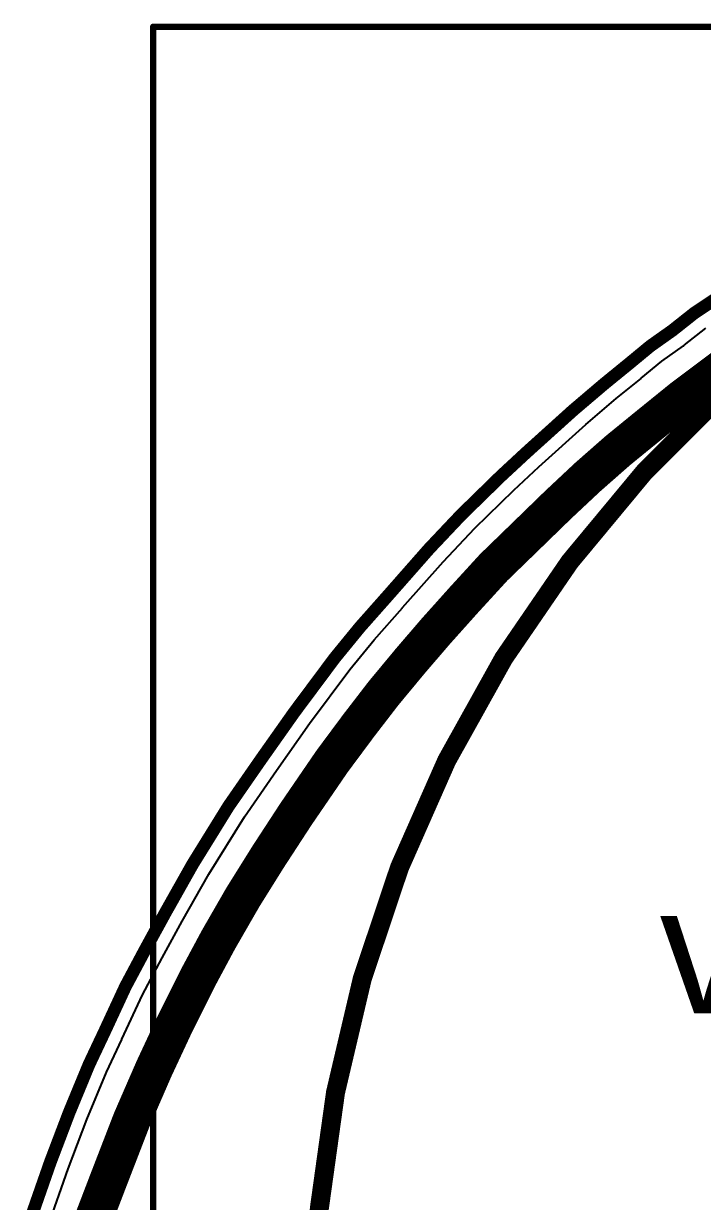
# Model space of a CAD drawing. Header units: inches. Extents: x -21.6 to 21.4, y -24.6 to 14.5.
# Drawn here: x -14.02 to -8.66, y 4.6 to 13.9 of the extents above; entities that cross this region are included whole.
import ezdxf

# ---------------------------------------------------------------- set-up
doc = ezdxf.new("R2010")
doc.units = ezdxf.units.IN
for name, color, linetype in [('Bottom 3D Body', 56, 'Continuous'), ('Bottom Courtyard', 56, 'Continuous'), ('Bottom Layer', 5, 'Continuous'), ('Bottom Overlay', 54, 'Continuous'), ('Mechanical 4', 56, 'Continuous'), ('Top Layer', 1, 'Continuous'), ('Top Overlay', 2, 'Continuous'), ('Top Solder', 216, 'Continuous')]:
    doc.layers.add(name, color=color, linetype=linetype)
doc.styles.add('Arial', font='', dxfattribs={"height": 0.2})
doc.styles.get('Arial').set_extended_font_data('Arial')

# ---------------------------------------------------------------- blocks, each defined once
blk = doc.blocks.new('CR2032_VAY3_15_2_B_60')
at = {"layer": 'Bottom 3D Body'}
blk.add_lwpolyline([(10, 0, 0.127, 0.127, 1), (-10, 0, 0.127, 0.127, 1)], format="xyseb", close=True, dxfattribs=at)
at = {"layer": 'Bottom Courtyard'}
for points in [[(11.269, 10.25, 0.05, 0.05, 0), (11.269, -10.25, 0.05, 0.05, 0)], [(11.269, -10.25, 0.05, 0.05, 0), (-11.169, -10.25, 0.05, 0.05, 0)]]:
    blk.add_lwpolyline(points, format="xyseb", dxfattribs=at)
blk.add_lwpolyline([(11.2565, -10.25, 0.025, 0.025, 1), (11.2815, -10.25, 0.025, 0.025, 1)], format="xyseb", close=True, dxfattribs=at)
blk.add_lwpolyline([(11.2565, -10.25, 0.025, 0.025, 1), (11.2815, -10.25, 0.025, 0.025, 1)], format="xyseb", close=True, dxfattribs=at)
at = {"layer": 'Bottom Overlay'}
blk.add_lwpolyline([(10.0003, 0.0001, 0.15, 0.15, -0.414214), (0.0002, -10, 0.15, 0.15, 0)], format="xyseb", dxfattribs=at)

msp = doc.modelspace()

# ---------------------------------------------------------------- linework, layer by layer
at = {"layer": 'Bottom Layer'}
for p, q in [((-8.7197, 11.6167), (-8.5008, 11.7626)), ((-8.8947, 11.4781), (-8.7197, 11.6167)), ((-9.0698, 11.3541), (-8.8947, 11.4781)), ((-9.2376, 11.2155), (-9.0698, 11.3541)), ((-9.4345, 11.055), (-9.2376, 11.2155)), ((-9.6789, 10.8472), (-9.4345, 11.055)), ((-10.0509, 10.5116), (-9.6789, 10.8472)), ((-10.2515, 10.3256), (-10.0509, 10.5116)), ((-10.5633, 10.0211), (-10.2515, 10.3256)), ((-10.8168, 9.753), (-10.5633, 10.0211)), ((-11.1377, 9.3883), (-10.8168, 9.753)), ((-11.3639, 9.133), (-11.1377, 9.3883)), ((-11.5608, 8.8923), (-11.3639, 9.133)), ((-11.8818, 8.4619), (-11.5608, 8.8923)), ((-12.1444, 8.0899), (-11.8818, 8.4619)), ((-12.3997, 7.7215), (-12.1444, 8.0899)), ((-12.6841, 7.262), (-12.3997, 7.7215)), ((-12.8957, 6.8863), (-12.6841, 7.262)), ((-13.0543, 6.5964), (-12.8957, 6.8863)), ((-13.213, 6.2991), (-13.0543, 6.5964)), ((-13.3771, 5.9454), (-13.213, 6.2991)), ((-13.5011, 5.6828), (-13.3771, 5.9454)), ((-13.6579, 5.3035), (-13.5011, 5.6828)), ((-13.8075, 4.9096), (-13.6579, 5.3035)), ((-13.9679, 4.45), (-13.8075, 4.9096))]:
    msp.add_line(p, q, dxfattribs=at)
at = {"layer": 'Mechanical 4'}
for points in [[(-8.7197, 11.6167, 0.1, 0.1, 0), (-8.5008, 11.7626, 0.1, 0.1, 0)], [(-8.8947, 11.4781, 0.1, 0.1, 0), (-8.7197, 11.6167, 0.1, 0.1, 0)], [(-9.0698, 11.3541, 0.1, 0.1, 0), (-8.8947, 11.4781, 0.1, 0.1, 0)], [(-9.2376, 11.2155, 0.1, 0.1, 0), (-9.0698, 11.3541, 0.1, 0.1, 0)], [(-9.4345, 11.055, 0.1, 0.1, 0), (-9.2376, 11.2155, 0.1, 0.1, 0)], [(-9.6789, 10.8472, 0.1, 0.1, 0), (-9.4345, 11.055, 0.1, 0.1, 0)], [(-10.0509, 10.5116, 0.1, 0.1, 0), (-9.6789, 10.8472, 0.1, 0.1, 0)], [(-10.2515, 10.3256, 0.1, 0.1, 0), (-10.0509, 10.5116, 0.1, 0.1, 0)], [(-10.5633, 10.0211, 0.1, 0.1, 0), (-10.2515, 10.3256, 0.1, 0.1, 0)], [(-10.8168, 9.753, 0.1, 0.1, 0), (-10.5633, 10.0211, 0.1, 0.1, 0)], [(-11.1377, 9.3883, 0.1, 0.1, 0), (-10.8168, 9.753, 0.1, 0.1, 0)], [(-11.3639, 9.133, 0.1, 0.1, 0), (-11.1377, 9.3883, 0.1, 0.1, 0)], [(-11.5608, 8.8923, 0.1, 0.1, 0), (-11.3639, 9.133, 0.1, 0.1, 0)], [(-11.8818, 8.4619, 0.1, 0.1, 0), (-11.5608, 8.8923, 0.1, 0.1, 0)], [(-12.1444, 8.0899, 0.1, 0.1, 0), (-11.8818, 8.4619, 0.1, 0.1, 0)], [(-12.3997, 7.7215, 0.1, 0.1, 0), (-12.1444, 8.0899, 0.1, 0.1, 0)], [(-12.6841, 7.262, 0.1, 0.1, 0), (-12.3997, 7.7215, 0.1, 0.1, 0)], [(-12.8957, 6.8863, 0.1, 0.1, 0), (-12.6841, 7.262, 0.1, 0.1, 0)], [(-13.0543, 6.5964, 0.1, 0.1, 0), (-12.8957, 6.8863, 0.1, 0.1, 0)], [(-13.213, 6.2991, 0.1, 0.1, 0), (-13.0543, 6.5964, 0.1, 0.1, 0)], [(-13.3771, 5.9454, 0.1, 0.1, 0), (-13.213, 6.2991, 0.1, 0.1, 0)], [(-13.5011, 5.6828, 0.1, 0.1, 0), (-13.3771, 5.9454, 0.1, 0.1, 0)], [(-13.6579, 5.3035, 0.1, 0.1, 0), (-13.5011, 5.6828, 0.1, 0.1, 0)], [(-13.8075, 4.9096, 0.1, 0.1, 0), (-13.6579, 5.3035, 0.1, 0.1, 0)], [(-13.9679, 4.45, 0.1, 0.1, 0), (-13.8075, 4.9096, 0.1, 0.1, 0)]]:
    msp.add_lwpolyline(points, format="xyseb", dxfattribs=at)
for points in [[(-8.7447, 11.6167, 0.05, 0.05, 1), (-8.6947, 11.6167, 0.05, 0.05, 1)], [(-8.7447, 11.6167, 0.05, 0.05, 1), (-8.6947, 11.6167, 0.05, 0.05, 1)], [(-8.9197, 11.4781, 0.05, 0.05, 1), (-8.8697, 11.4781, 0.05, 0.05, 1)], [(-8.9197, 11.4781, 0.05, 0.05, 1), (-8.8697, 11.4781, 0.05, 0.05, 1)], [(-9.0948, 11.3541, 0.05, 0.05, 1), (-9.0448, 11.3541, 0.05, 0.05, 1)], [(-9.0948, 11.3541, 0.05, 0.05, 1), (-9.0448, 11.3541, 0.05, 0.05, 1)], [(-9.2626, 11.2155, 0.05, 0.05, 1), (-9.2126, 11.2155, 0.05, 0.05, 1)], [(-9.2626, 11.2155, 0.05, 0.05, 1), (-9.2126, 11.2155, 0.05, 0.05, 1)], [(-9.4595, 11.055, 0.05, 0.05, 1), (-9.4095, 11.055, 0.05, 0.05, 1)], [(-9.4595, 11.055, 0.05, 0.05, 1), (-9.4095, 11.055, 0.05, 0.05, 1)], [(-9.7039, 10.8472, 0.05, 0.05, 1), (-9.6539, 10.8472, 0.05, 0.05, 1)], [(-9.7039, 10.8472, 0.05, 0.05, 1), (-9.6539, 10.8472, 0.05, 0.05, 1)], [(-10.0759, 10.5116, 0.05, 0.05, 1), (-10.0259, 10.5116, 0.05, 0.05, 1)], [(-10.0759, 10.5116, 0.05, 0.05, 1), (-10.0259, 10.5116, 0.05, 0.05, 1)], [(-10.2765, 10.3256, 0.05, 0.05, 1), (-10.2265, 10.3256, 0.05, 0.05, 1)], [(-10.2765, 10.3256, 0.05, 0.05, 1), (-10.2265, 10.3256, 0.05, 0.05, 1)], [(-10.5883, 10.0211, 0.05, 0.05, 1), (-10.5383, 10.0211, 0.05, 0.05, 1)], [(-10.5883, 10.0211, 0.05, 0.05, 1), (-10.5383, 10.0211, 0.05, 0.05, 1)], [(-10.8418, 9.753, 0.05, 0.05, 1), (-10.7918, 9.753, 0.05, 0.05, 1)], [(-10.8418, 9.753, 0.05, 0.05, 1), (-10.7918, 9.753, 0.05, 0.05, 1)], [(-11.1627, 9.3883, 0.05, 0.05, 1), (-11.1127, 9.3883, 0.05, 0.05, 1)], [(-11.1627, 9.3883, 0.05, 0.05, 1), (-11.1127, 9.3883, 0.05, 0.05, 1)], [(-11.3889, 9.133, 0.05, 0.05, 1), (-11.3389, 9.133, 0.05, 0.05, 1)], [(-11.3889, 9.133, 0.05, 0.05, 1), (-11.3389, 9.133, 0.05, 0.05, 1)], [(-11.5858, 8.8923, 0.05, 0.05, 1), (-11.5358, 8.8923, 0.05, 0.05, 1)], [(-11.5858, 8.8923, 0.05, 0.05, 1), (-11.5358, 8.8923, 0.05, 0.05, 1)], [(-11.9068, 8.4619, 0.05, 0.05, 1), (-11.8568, 8.4619, 0.05, 0.05, 1)], [(-11.9068, 8.4619, 0.05, 0.05, 1), (-11.8568, 8.4619, 0.05, 0.05, 1)], [(-12.1694, 8.0899, 0.05, 0.05, 1), (-12.1194, 8.0899, 0.05, 0.05, 1)], [(-12.1694, 8.0899, 0.05, 0.05, 1), (-12.1194, 8.0899, 0.05, 0.05, 1)], [(-12.4247, 7.7215, 0.05, 0.05, 1), (-12.3747, 7.7215, 0.05, 0.05, 1)], [(-12.4247, 7.7215, 0.05, 0.05, 1), (-12.3747, 7.7215, 0.05, 0.05, 1)], [(-12.7091, 7.262, 0.05, 0.05, 1), (-12.6591, 7.262, 0.05, 0.05, 1)], [(-12.7091, 7.262, 0.05, 0.05, 1), (-12.6591, 7.262, 0.05, 0.05, 1)], [(-12.9207, 6.8863, 0.05, 0.05, 1), (-12.8707, 6.8863, 0.05, 0.05, 1)], [(-12.9207, 6.8863, 0.05, 0.05, 1), (-12.8707, 6.8863, 0.05, 0.05, 1)], [(-13.0793, 6.5964, 0.05, 0.05, 1), (-13.0293, 6.5964, 0.05, 0.05, 1)], [(-13.0793, 6.5964, 0.05, 0.05, 1), (-13.0293, 6.5964, 0.05, 0.05, 1)], [(-13.238, 6.2991, 0.05, 0.05, 1), (-13.188, 6.2991, 0.05, 0.05, 1)], [(-13.238, 6.2991, 0.05, 0.05, 1), (-13.188, 6.2991, 0.05, 0.05, 1)], [(-13.4021, 5.9454, 0.05, 0.05, 1), (-13.3521, 5.9454, 0.05, 0.05, 1)], [(-13.4021, 5.9454, 0.05, 0.05, 1), (-13.3521, 5.9454, 0.05, 0.05, 1)], [(-13.5261, 5.6828, 0.05, 0.05, 1), (-13.4761, 5.6828, 0.05, 0.05, 1)], [(-13.5261, 5.6828, 0.05, 0.05, 1), (-13.4761, 5.6828, 0.05, 0.05, 1)], [(-13.6829, 5.3035, 0.05, 0.05, 1), (-13.6329, 5.3035, 0.05, 0.05, 1)], [(-13.6829, 5.3035, 0.05, 0.05, 1), (-13.6329, 5.3035, 0.05, 0.05, 1)], [(-13.8325, 4.9096, 0.05, 0.05, 1), (-13.7825, 4.9096, 0.05, 0.05, 1)], [(-13.8325, 4.9096, 0.05, 0.05, 1), (-13.7825, 4.9096, 0.05, 0.05, 1)]]:
    msp.add_lwpolyline(points, format="xyseb", close=True, dxfattribs=at)
at = {"layer": 'Top Layer'}
for p, q in [((-8.7197, 11.6167), (-8.5008, 11.7626)), ((-8.8947, 11.4781), (-8.7197, 11.6167)), ((-9.0698, 11.3541), (-8.8947, 11.4781)), ((-9.2376, 11.2155), (-9.0698, 11.3541)), ((-9.4345, 11.055), (-9.2376, 11.2155)), ((-9.6789, 10.8472), (-9.4345, 11.055)), ((-10.0509, 10.5116), (-9.6789, 10.8472)), ((-10.2515, 10.3256), (-10.0509, 10.5116)), ((-10.5633, 10.0211), (-10.2515, 10.3256)), ((-10.8168, 9.753), (-10.5633, 10.0211)), ((-11.1377, 9.3883), (-10.8168, 9.753)), ((-11.3639, 9.133), (-11.1377, 9.3883)), ((-11.5608, 8.8923), (-11.3639, 9.133)), ((-11.8818, 8.4619), (-11.5608, 8.8923)), ((-12.1444, 8.0899), (-11.8818, 8.4619)), ((-12.3997, 7.7215), (-12.1444, 8.0899)), ((-12.6841, 7.262), (-12.3997, 7.7215)), ((-12.8957, 6.8863), (-12.6841, 7.262)), ((-13.0543, 6.5964), (-12.8957, 6.8863)), ((-13.213, 6.2991), (-13.0543, 6.5964)), ((-13.3771, 5.9454), (-13.213, 6.2991)), ((-13.5011, 5.6828), (-13.3771, 5.9454)), ((-13.6579, 5.3035), (-13.5011, 5.6828)), ((-13.8075, 4.9096), (-13.6579, 5.3035)), ((-13.9679, 4.45), (-13.8075, 4.9096))]:
    msp.add_line(p, q, dxfattribs=at)
at = {"layer": 'Top Overlay'}
for p, q in [((-8.8016, 11.3605), (-8.6314, 11.4953)), ((-8.9785, 11.2349), (-8.808, 11.3557)), ((-8.808, 11.3557), (-8.807, 11.3565)), ((-8.807, 11.3565), (-8.8059, 11.3572)), ((-8.8059, 11.3572), (-8.8047, 11.3581)), ((-8.8047, 11.3581), (-8.8037, 11.3589)), ((-8.8037, 11.3589), (-8.8027, 11.3597)), ((-8.8027, 11.3597), (-8.8016, 11.3605)), ((-9.142, 11.0999), (-8.9785, 11.2349)), ((-9.3385, 10.9397), (-9.1428, 11.0992)), ((-9.1428, 11.0992), (-9.1425, 11.0995)), ((-9.1425, 11.0995), (-9.142, 11.0999)), ((-8.6467, 11.0769), (-8.6868, 11.0441)), ((-8.7197, 11.0186), (-8.7853, 10.9675)), ((-8.7051, 11.0259), (-8.7197, 11.0186)), ((-8.6868, 11.0441), (-8.7051, 11.0259)), ((-9.58, 10.7343), (-9.3385, 10.9397)), ((-8.8583, 10.9092), (-8.9239, 10.8581)), ((-8.8437, 10.9164), (-8.8583, 10.9092)), ((-8.8218, 10.9383), (-8.8437, 10.9164)), ((-8.8072, 10.9456), (-8.8218, 10.9383)), ((-8.7853, 10.9675), (-8.8072, 10.9456)), ((-9.0114, 10.7924), (-9.0625, 10.7414)), ((-8.9604, 10.8289), (-9.0114, 10.7924)), ((-8.9458, 10.8362), (-8.9604, 10.8289)), ((-8.9239, 10.8581), (-8.9458, 10.8362)), ((-9.9496, 10.401), (-9.58, 10.7343)), ((-9.1172, 10.7013), (-9.1573, 10.6611)), ((-9.0771, 10.7341), (-9.1172, 10.7013)), ((-9.0625, 10.7414), (-9.0771, 10.7341)), ((-9.2376, 10.6028), (-9.2813, 10.559)), ((-9.223, 10.6101), (-9.2376, 10.6028)), ((-9.2011, 10.632), (-9.223, 10.6101)), ((-9.1865, 10.6393), (-9.2011, 10.632)), ((-9.1719, 10.6538), (-9.1865, 10.6393)), ((-9.1573, 10.6611), (-9.1719, 10.6538)), ((-9.3251, 10.5298), (-9.3834, 10.4715)), ((-9.3105, 10.5371), (-9.3251, 10.5298)), ((-9.2959, 10.5517), (-9.3105, 10.5371)), ((-9.2813, 10.559), (-9.2959, 10.5517)), ((-9.4418, 10.4277), (-9.5075, 10.3621)), ((-9.4272, 10.435), (-9.4418, 10.4277)), ((-9.398, 10.4642), (-9.4272, 10.435)), ((-9.3834, 10.4715), (-9.398, 10.4642)), ((-10.1481, 10.2169), (-9.9496, 10.401)), ((-9.5512, 10.3256), (-9.5658, 10.3183)), ((-9.522, 10.3548), (-9.5512, 10.3256)), ((-9.5075, 10.3621), (-9.522, 10.3548)), ((-9.6315, 10.26), (-9.6643, 10.2271)), ((-9.6169, 10.2673), (-9.6315, 10.26)), ((-9.5658, 10.3183), (-9.6169, 10.2673)), ((-10.4563, 9.9159), (-10.1481, 10.2169)), ((-9.7518, 10.1469), (-9.7846, 10.1068)), ((-9.7117, 10.1797), (-9.7518, 10.1469)), ((-9.6971, 10.187), (-9.7117, 10.1797)), ((-9.6716, 10.2125), (-9.6971, 10.187)), ((-9.6643, 10.2271), (-9.6716, 10.2125)), ((-9.7992, 10.0995), (-9.8941, 10.0047)), ((-9.7846, 10.1068), (-9.7992, 10.0995)), ((-9.9561, 9.9499), (-9.9633, 9.9354)), ((-9.9086, 9.9974), (-9.9561, 9.9499)), ((-9.8941, 10.0047), (-9.9086, 9.9974)), ((-10.7059, 9.6519), (-10.4563, 9.9159)), ((-10.029, 9.8843), (-10.0618, 9.8442)), ((-9.9889, 9.9171), (-10.029, 9.8843)), ((-9.9743, 9.9244), (-9.9889, 9.9171)), ((-9.9633, 9.9354), (-9.9743, 9.9244)), ((-10.1384, 9.7676), (-10.1931, 9.7129)), ((-10.1311, 9.7822), (-10.1384, 9.7676)), ((-10.0983, 9.815), (-10.1311, 9.7822)), ((-10.0837, 9.8223), (-10.0983, 9.815)), ((-10.0618, 9.8442), (-10.0837, 9.8223)), ((-10.2114, 9.6946), (-10.2734, 9.6326)), ((-10.2041, 9.7092), (-10.2114, 9.6946)), ((-10.1931, 9.7129), (-10.2041, 9.7092)), ((-11.0251, 9.2892), (-10.7059, 9.6519)), ((-10.3135, 9.5925), (-10.3463, 9.5524)), ((-10.3062, 9.6071), (-10.3135, 9.5925)), ((-10.2879, 9.6253), (-10.3062, 9.6071)), ((-10.2734, 9.6326), (-10.2879, 9.6253)), ((-10.3937, 9.505), (-10.4885, 9.4102)), ((-10.3864, 9.5196), (-10.3937, 9.505)), ((-10.3609, 9.5451), (-10.3864, 9.5196)), ((-10.3463, 9.5524), (-10.3609, 9.5451)), ((-10.4958, 9.3956), (-10.5433, 9.3482)), ((-10.4885, 9.4102), (-10.4958, 9.3956)), ((-10.5688, 9.3299), (-10.5907, 9.2935)), ((-10.5578, 9.3409), (-10.5688, 9.3299)), ((-10.5433, 9.3482), (-10.5578, 9.3409)), ((-11.2496, 9.0357), (-11.0254, 9.2888)), ((-11.0254, 9.2888), (-11.0253, 9.289)), ((-11.0253, 9.289), (-11.0251, 9.2892)), ((-10.6636, 9.2132), (-10.6928, 9.184)), ((-10.6563, 9.2278), (-10.6636, 9.2132)), ((-10.6235, 9.2606), (-10.6563, 9.2278)), ((-10.6089, 9.2679), (-10.6235, 9.2606)), ((-10.5907, 9.2935), (-10.6089, 9.2679)), ((-10.7001, 9.1695), (-10.7584, 9.1111)), ((-10.6928, 9.184), (-10.7001, 9.1695)), ((-11.4426, 8.7999), (-11.2496, 9.0357)), ((-10.8314, 9.0236), (-10.8533, 9.0017)), ((-10.8241, 9.0382), (-10.8314, 9.0236)), ((-10.7657, 9.0965), (-10.8241, 9.0382)), ((-10.7584, 9.1111), (-10.7657, 9.0965)), ((-10.8897, 8.9506), (-10.9408, 8.8996)), ((-10.8824, 8.9652), (-10.8897, 8.9506)), ((-10.8606, 8.9871), (-10.8824, 8.9652)), ((-10.8533, 9.0017), (-10.8606, 8.9871)), ((-10.97, 8.8558), (-11.0064, 8.8193)), ((-10.9627, 8.8704), (-10.97, 8.8558)), ((-10.9481, 8.885), (-10.9627, 8.8704)), ((-10.9408, 8.8996), (-10.9481, 8.885)), ((-11.7604, 8.3738), (-11.4426, 8.7999)), ((-11.0502, 8.761), (-11.083, 8.7209)), ((-11.0429, 8.7756), (-11.0502, 8.761)), ((-11.0137, 8.8047), (-11.0429, 8.7756)), ((-11.0064, 8.8193), (-11.0137, 8.8047)), ((-11.1304, 8.6661), (-11.1633, 8.626)), ((-11.1231, 8.6807), (-11.1304, 8.6661)), ((-11.083, 8.7209), (-11.1231, 8.6807)), ((-11.2107, 8.5713), (-11.2399, 8.5203)), ((-11.1961, 8.5859), (-11.2107, 8.5713)), ((-11.1888, 8.6005), (-11.1961, 8.5859)), ((-11.1633, 8.626), (-11.1888, 8.6005)), ((-11.2617, 8.4911), (-11.3128, 8.44)), ((-11.2544, 8.5057), (-11.2617, 8.4911)), ((-11.2399, 8.5203), (-11.2544, 8.5057)), ((-12.0213, 8.0041), (-11.7604, 8.3738)), ((-11.3529, 8.3853), (-11.3712, 8.3598)), ((-11.3201, 8.4254), (-11.3529, 8.3853)), ((-11.3128, 8.44), (-11.3201, 8.4254)), ((-11.4295, 8.2795), (-11.4623, 8.2394)), ((-11.4003, 8.3306), (-11.4295, 8.2795)), ((-11.3712, 8.3598), (-11.4003, 8.3306)), ((-11.4806, 8.2139), (-11.5097, 8.1628)), ((-11.4733, 8.2285), (-11.4806, 8.2139)), ((-11.4623, 8.2394), (-11.4733, 8.2285)), ((-11.5681, 8.0972), (-11.5754, 8.0826)), ((-11.5462, 8.1191), (-11.5681, 8.0972)), ((-11.5389, 8.1337), (-11.5462, 8.1191)), ((-11.5097, 8.1628), (-11.5389, 8.1337)), ((-12.2742, 7.6393), (-12.0213, 8.0041)), ((-11.6338, 8.0024), (-11.6556, 7.9805)), ((-11.6265, 8.0169), (-11.6338, 8.0024)), ((-11.6119, 8.0315), (-11.6265, 8.0169)), ((-11.59, 8.068), (-11.6119, 8.0315)), ((-11.5754, 8.0826), (-11.59, 8.068)), ((-11.6994, 7.9075), (-11.7067, 7.8929)), ((-11.6629, 7.9659), (-11.6994, 7.9075)), ((-11.6556, 7.9805), (-11.6629, 7.9659)), ((-11.7505, 7.8419), (-11.7869, 7.7762)), ((-11.7432, 7.8565), (-11.7505, 7.8419)), ((-11.7067, 7.8929), (-11.7432, 7.8565)), ((-11.8307, 7.7252), (-11.838, 7.7106)), ((-11.8198, 7.7361), (-11.8307, 7.7252)), ((-11.7869, 7.7762), (-11.8198, 7.7361)), ((-12.555, 7.1857), (-12.2742, 7.6393)), ((-11.8672, 7.6595), (-11.9146, 7.5902)), ((-11.838, 7.7106), (-11.8672, 7.6595)), ((-11.9401, 7.5574), (-11.9693, 7.5136)), ((-11.9328, 7.572), (-11.9401, 7.5574)), ((-11.9146, 7.5902), (-11.9328, 7.572)), ((-12.0131, 7.448), (-12.0276, 7.4334)), ((-12.0058, 7.4626), (-12.0131, 7.448)), ((-11.9912, 7.4772), (-12.0058, 7.4626)), ((-11.9693, 7.5136), (-11.9912, 7.4772)), ((-12.0276, 7.4334), (-12.086, 7.324)), ((-12.1152, 7.2875), (-12.1662, 7.1927)), ((-12.1079, 7.3021), (-12.1152, 7.2875)), ((-12.086, 7.324), (-12.1079, 7.3021)), ((-12.7645, 6.8136), (-12.555, 7.1857)), ((-12.1662, 7.1927), (-12.2173, 7.1197)), ((-12.2173, 7.1197), (-12.2611, 7.0395)), ((-12.2611, 7.0395), (-12.3121, 6.9666)), ((-12.3304, 6.9191), (-12.3559, 6.879)), ((-12.3121, 6.9666), (-12.3304, 6.9191)), ((-12.9224, 6.525), (-12.7645, 6.8136)), ((-12.3851, 6.8426), (-12.4142, 6.7769)), ((-12.3778, 6.8571), (-12.3851, 6.8426)), ((-12.3559, 6.879), (-12.3778, 6.8571)), ((-12.4507, 6.7113), (-12.4799, 6.6675)), ((-12.4142, 6.7769), (-12.4507, 6.7113)), ((-12.4799, 6.6675), (-12.5455, 6.5435)), ((-13.0787, 6.2322), (-12.9224, 6.525)), ((-12.5455, 6.5435), (-12.5747, 6.4997)), ((-12.5966, 6.4487), (-12.6404, 6.3684)), ((-12.5747, 6.4997), (-12.5966, 6.4487)), ((-12.6696, 6.3247), (-12.6951, 6.2554)), ((-12.6404, 6.3684), (-12.6696, 6.3247)), ((-13.241, 5.8822), (-13.0787, 6.2322)), ((-12.6951, 6.2554), (-12.7279, 6.1934)), ((-12.7279, 6.1934), (-12.779, 6.0839)), ((-12.779, 6.0839), (-12.8227, 6.0037)), ((-12.8227, 6.0037), (-12.8811, 5.8797)), ((-13.3639, 5.6221), (-13.2415, 5.8813)), ((-13.2415, 5.8813), (-13.2412, 5.8818)), ((-13.2412, 5.8818), (-13.241, 5.8822)), ((-12.8811, 5.8797), (-12.9249, 5.7995)), ((-12.9249, 5.7995), (-12.9467, 5.7484)), ((-12.9723, 5.6791), (-13.0051, 5.6171)), ((-12.9467, 5.7484), (-12.9723, 5.6791)), ((-13.5185, 5.2481), (-13.3639, 5.6221)), ((-13.0051, 5.6171), (-13.0416, 5.5369)), ((-13.0416, 5.5369), (-13.0671, 5.4676)), ((-13.0926, 5.4202), (-13.1291, 5.3399)), ((-13.0817, 5.4311), (-13.0926, 5.4202)), ((-13.0671, 5.4676), (-13.0817, 5.4311)), ((-13.1291, 5.3399), (-13.1546, 5.2706)), ((-13.6665, 4.8582), (-13.5185, 5.2481)), ((-13.1765, 5.2123), (-13.2093, 5.1576)), ((-13.1546, 5.2706), (-13.1765, 5.2123)), ((-13.2093, 5.1576), (-13.2385, 5.0554)), ((-13.2385, 5.0554), (-13.2567, 5.008)), ((-13.2567, 5.008), (-13.3115, 4.8877)), ((-13.8255, 4.4028), (-13.6665, 4.8582)), ((-13.326, 4.8366), (-13.337, 4.7965)), ((-13.3115, 4.8877), (-13.326, 4.8366)), ((-13.3516, 4.76), (-13.3844, 4.6834)), ((-13.337, 4.7965), (-13.3516, 4.76)), ((-13.3844, 4.6834), (-13.399, 4.647)), ((-13.4063, 4.6178), (-13.4209, 4.5813)), ((-13.399, 4.647), (-13.4063, 4.6178))]:
    msp.add_line(p, q, dxfattribs=at)
for points in [[(-8.8218, 10.9383, 0.3, 0.3, 0), (-8.4717, 11.2009, 0.3, 0.3, 0)], [(-9.0698, 10.7377, 0.3, 0.3, 0), (-8.8218, 10.9383, 0.3, 0.3, 0)], [(-9.3251, 10.5298, 0.3, 0.3, 0), (-9.0698, 10.7377, 0.3, 0.3, 0)], [(-9.5658, 10.3183, 0.3, 0.3, 0), (-9.3251, 10.5298, 0.3, 0.3, 0)], [(-9.7992, 10.0995, 0.3, 0.3, 0), (-9.5658, 10.3183, 0.3, 0.3, 0)], [(-10.0618, 9.8442, 0.3, 0.3, 0), (-9.7992, 10.0995, 0.3, 0.3, 0)], [(-10.3062, 9.6071, 0.3, 0.3, 0), (-10.0618, 9.8442, 0.3, 0.3, 0)], [(-10.5433, 9.3482, 0.3, 0.3, 0), (-10.3062, 9.6071, 0.3, 0.3, 0)], [(-10.7621, 9.1038, 0.3, 0.3, 0), (-10.5433, 9.3482, 0.3, 0.3, 0)], [(-10.9627, 8.8704, 0.3, 0.3, 0), (-10.7621, 9.1038, 0.3, 0.3, 0)], [(-11.176, 8.6133, 0.3, 0.3, 0), (-10.9627, 8.8704, 0.3, 0.3, 0)], [(-11.3712, 8.3598, 0.3, 0.3, 0), (-11.176, 8.6133, 0.3, 0.3, 0)], [(-11.5827, 8.0753, 0.3, 0.3, 0), (-11.3712, 8.3598, 0.3, 0.3, 0)], [(-11.8672, 7.6595, 0.3, 0.3, 0), (-11.5827, 8.0753, 0.3, 0.3, 0)], [(-12.086, 7.324, 0.3, 0.3, 0), (-11.8672, 7.6595, 0.3, 0.3, 0)], [(-12.2866, 7.003, 0.3, 0.3, 0), (-12.086, 7.324, 0.3, 0.3, 0)], [(-12.4799, 6.6675, 0.3, 0.3, 0), (-12.2866, 7.003, 0.3, 0.3, 0)], [(-12.6404, 6.3684, 0.3, 0.3, 0), (-12.4799, 6.6675, 0.3, 0.3, 0)], [(-12.8227, 6.0037, 0.3, 0.3, 0), (-12.6404, 6.3684, 0.3, 0.3, 0)], [(-12.9887, 5.6481, 0.3, 0.3, 0), (-12.8227, 6.0037, 0.3, 0.3, 0)], [(-13.1656, 5.2415, 0.3, 0.3, 0), (-12.9887, 5.6481, 0.3, 0.3, 0)], [(-13.3516, 4.76, 0.3, 0.3, 0), (-13.1656, 5.2415, 0.3, 0.3, 0)], [(-13.492, 4.3935, 0.3, 0.3, 0), (-13.3516, 4.76, 0.3, 0.3, 0)]]:
    msp.add_lwpolyline(points, format="xyseb", dxfattribs=at)
for points in [[(-8.8968, 10.9383, 0.15, 0.15, 1), (-8.7468, 10.9383, 0.15, 0.15, 1)], [(-8.8968, 10.9383, 0.15, 0.15, 1), (-8.7468, 10.9383, 0.15, 0.15, 1)], [(-9.1448, 10.7377, 0.15, 0.15, 1), (-8.9948, 10.7377, 0.15, 0.15, 1)], [(-9.1448, 10.7377, 0.15, 0.15, 1), (-8.9948, 10.7377, 0.15, 0.15, 1)], [(-9.4001, 10.5298, 0.15, 0.15, 1), (-9.2501, 10.5298, 0.15, 0.15, 1)], [(-9.4001, 10.5298, 0.15, 0.15, 1), (-9.2501, 10.5298, 0.15, 0.15, 1)], [(-9.6408, 10.3183, 0.15, 0.15, 1), (-9.4908, 10.3183, 0.15, 0.15, 1)], [(-9.6408, 10.3183, 0.15, 0.15, 1), (-9.4908, 10.3183, 0.15, 0.15, 1)], [(-9.8742, 10.0995, 0.15, 0.15, 1), (-9.7242, 10.0995, 0.15, 0.15, 1)], [(-9.8742, 10.0995, 0.15, 0.15, 1), (-9.7242, 10.0995, 0.15, 0.15, 1)], [(-10.1368, 9.8442, 0.15, 0.15, 1), (-9.9868, 9.8442, 0.15, 0.15, 1)], [(-10.1368, 9.8442, 0.15, 0.15, 1), (-9.9868, 9.8442, 0.15, 0.15, 1)], [(-10.3812, 9.6071, 0.15, 0.15, 1), (-10.2312, 9.6071, 0.15, 0.15, 1)], [(-10.3812, 9.6071, 0.15, 0.15, 1), (-10.2312, 9.6071, 0.15, 0.15, 1)], [(-10.6182, 9.3482, 0.15, 0.15, 1), (-10.4683, 9.3482, 0.15, 0.15, 1)], [(-10.6182, 9.3482, 0.15, 0.15, 1), (-10.4683, 9.3482, 0.15, 0.15, 1)], [(-10.8371, 9.1038, 0.15, 0.15, 1), (-10.6871, 9.1038, 0.15, 0.15, 1)], [(-10.8371, 9.1038, 0.15, 0.15, 1), (-10.6871, 9.1038, 0.15, 0.15, 1)], [(-11.0377, 8.8704, 0.15, 0.15, 1), (-10.8877, 8.8704, 0.15, 0.15, 1)], [(-11.0377, 8.8704, 0.15, 0.15, 1), (-10.8877, 8.8704, 0.15, 0.15, 1)], [(-11.251, 8.6133, 0.15, 0.15, 1), (-11.101, 8.6133, 0.15, 0.15, 1)], [(-11.251, 8.6133, 0.15, 0.15, 1), (-11.101, 8.6133, 0.15, 0.15, 1)], [(-11.4462, 8.3598, 0.15, 0.15, 1), (-11.2962, 8.3598, 0.15, 0.15, 1)], [(-11.4462, 8.3598, 0.15, 0.15, 1), (-11.2962, 8.3598, 0.15, 0.15, 1)], [(-11.6577, 8.0753, 0.15, 0.15, 1), (-11.5077, 8.0753, 0.15, 0.15, 1)], [(-11.6577, 8.0753, 0.15, 0.15, 1), (-11.5077, 8.0753, 0.15, 0.15, 1)], [(-11.9422, 7.6595, 0.15, 0.15, 1), (-11.7922, 7.6595, 0.15, 0.15, 1)], [(-11.9422, 7.6595, 0.15, 0.15, 1), (-11.7922, 7.6595, 0.15, 0.15, 1)], [(-12.161, 7.324, 0.15, 0.15, 1), (-12.011, 7.324, 0.15, 0.15, 1)], [(-12.161, 7.324, 0.15, 0.15, 1), (-12.011, 7.324, 0.15, 0.15, 1)], [(-12.3616, 7.003, 0.15, 0.15, 1), (-12.2116, 7.003, 0.15, 0.15, 1)], [(-12.3616, 7.003, 0.15, 0.15, 1), (-12.2116, 7.003, 0.15, 0.15, 1)], [(-12.5549, 6.6675, 0.15, 0.15, 1), (-12.4049, 6.6675, 0.15, 0.15, 1)], [(-12.5549, 6.6675, 0.15, 0.15, 1), (-12.4049, 6.6675, 0.15, 0.15, 1)], [(-12.7154, 6.3684, 0.15, 0.15, 1), (-12.5654, 6.3684, 0.15, 0.15, 1)], [(-12.7154, 6.3684, 0.15, 0.15, 1), (-12.5654, 6.3684, 0.15, 0.15, 1)], [(-12.8977, 6.0037, 0.15, 0.15, 1), (-12.7477, 6.0037, 0.15, 0.15, 1)], [(-12.8977, 6.0037, 0.15, 0.15, 1), (-12.7477, 6.0037, 0.15, 0.15, 1)], [(-13.0637, 5.6481, 0.15, 0.15, 1), (-12.9137, 5.6481, 0.15, 0.15, 1)], [(-13.0637, 5.6481, 0.15, 0.15, 1), (-12.9137, 5.6481, 0.15, 0.15, 1)], [(-13.2406, 5.2415, 0.15, 0.15, 1), (-13.0906, 5.2415, 0.15, 0.15, 1)], [(-13.2406, 5.2415, 0.15, 0.15, 1), (-13.0906, 5.2415, 0.15, 0.15, 1)], [(-13.4266, 4.76, 0.15, 0.15, 1), (-13.2766, 4.76, 0.15, 0.15, 1)], [(-13.4266, 4.76, 0.15, 0.15, 1), (-13.2766, 4.76, 0.15, 0.15, 1)]]:
    msp.add_lwpolyline(points, format="xyseb", close=True, dxfattribs=at)

# ---------------------------------------------------------------- block references
at = {"rotation": 180}
msp.add_blockref('CR2032_VAY3_15_2_B_60', (-1.725, 3.625), dxfattribs=at)

# ---------------------------------------------------------------- texts
at = {"layer": 'Top Solder', "style": 'Arial'}
msp.add_text('vk.com/hydronautics', height=1.000001, dxfattribs=at).set_placement((-8.996, 6.0872))

doc.saveas('drawing.dxf')
